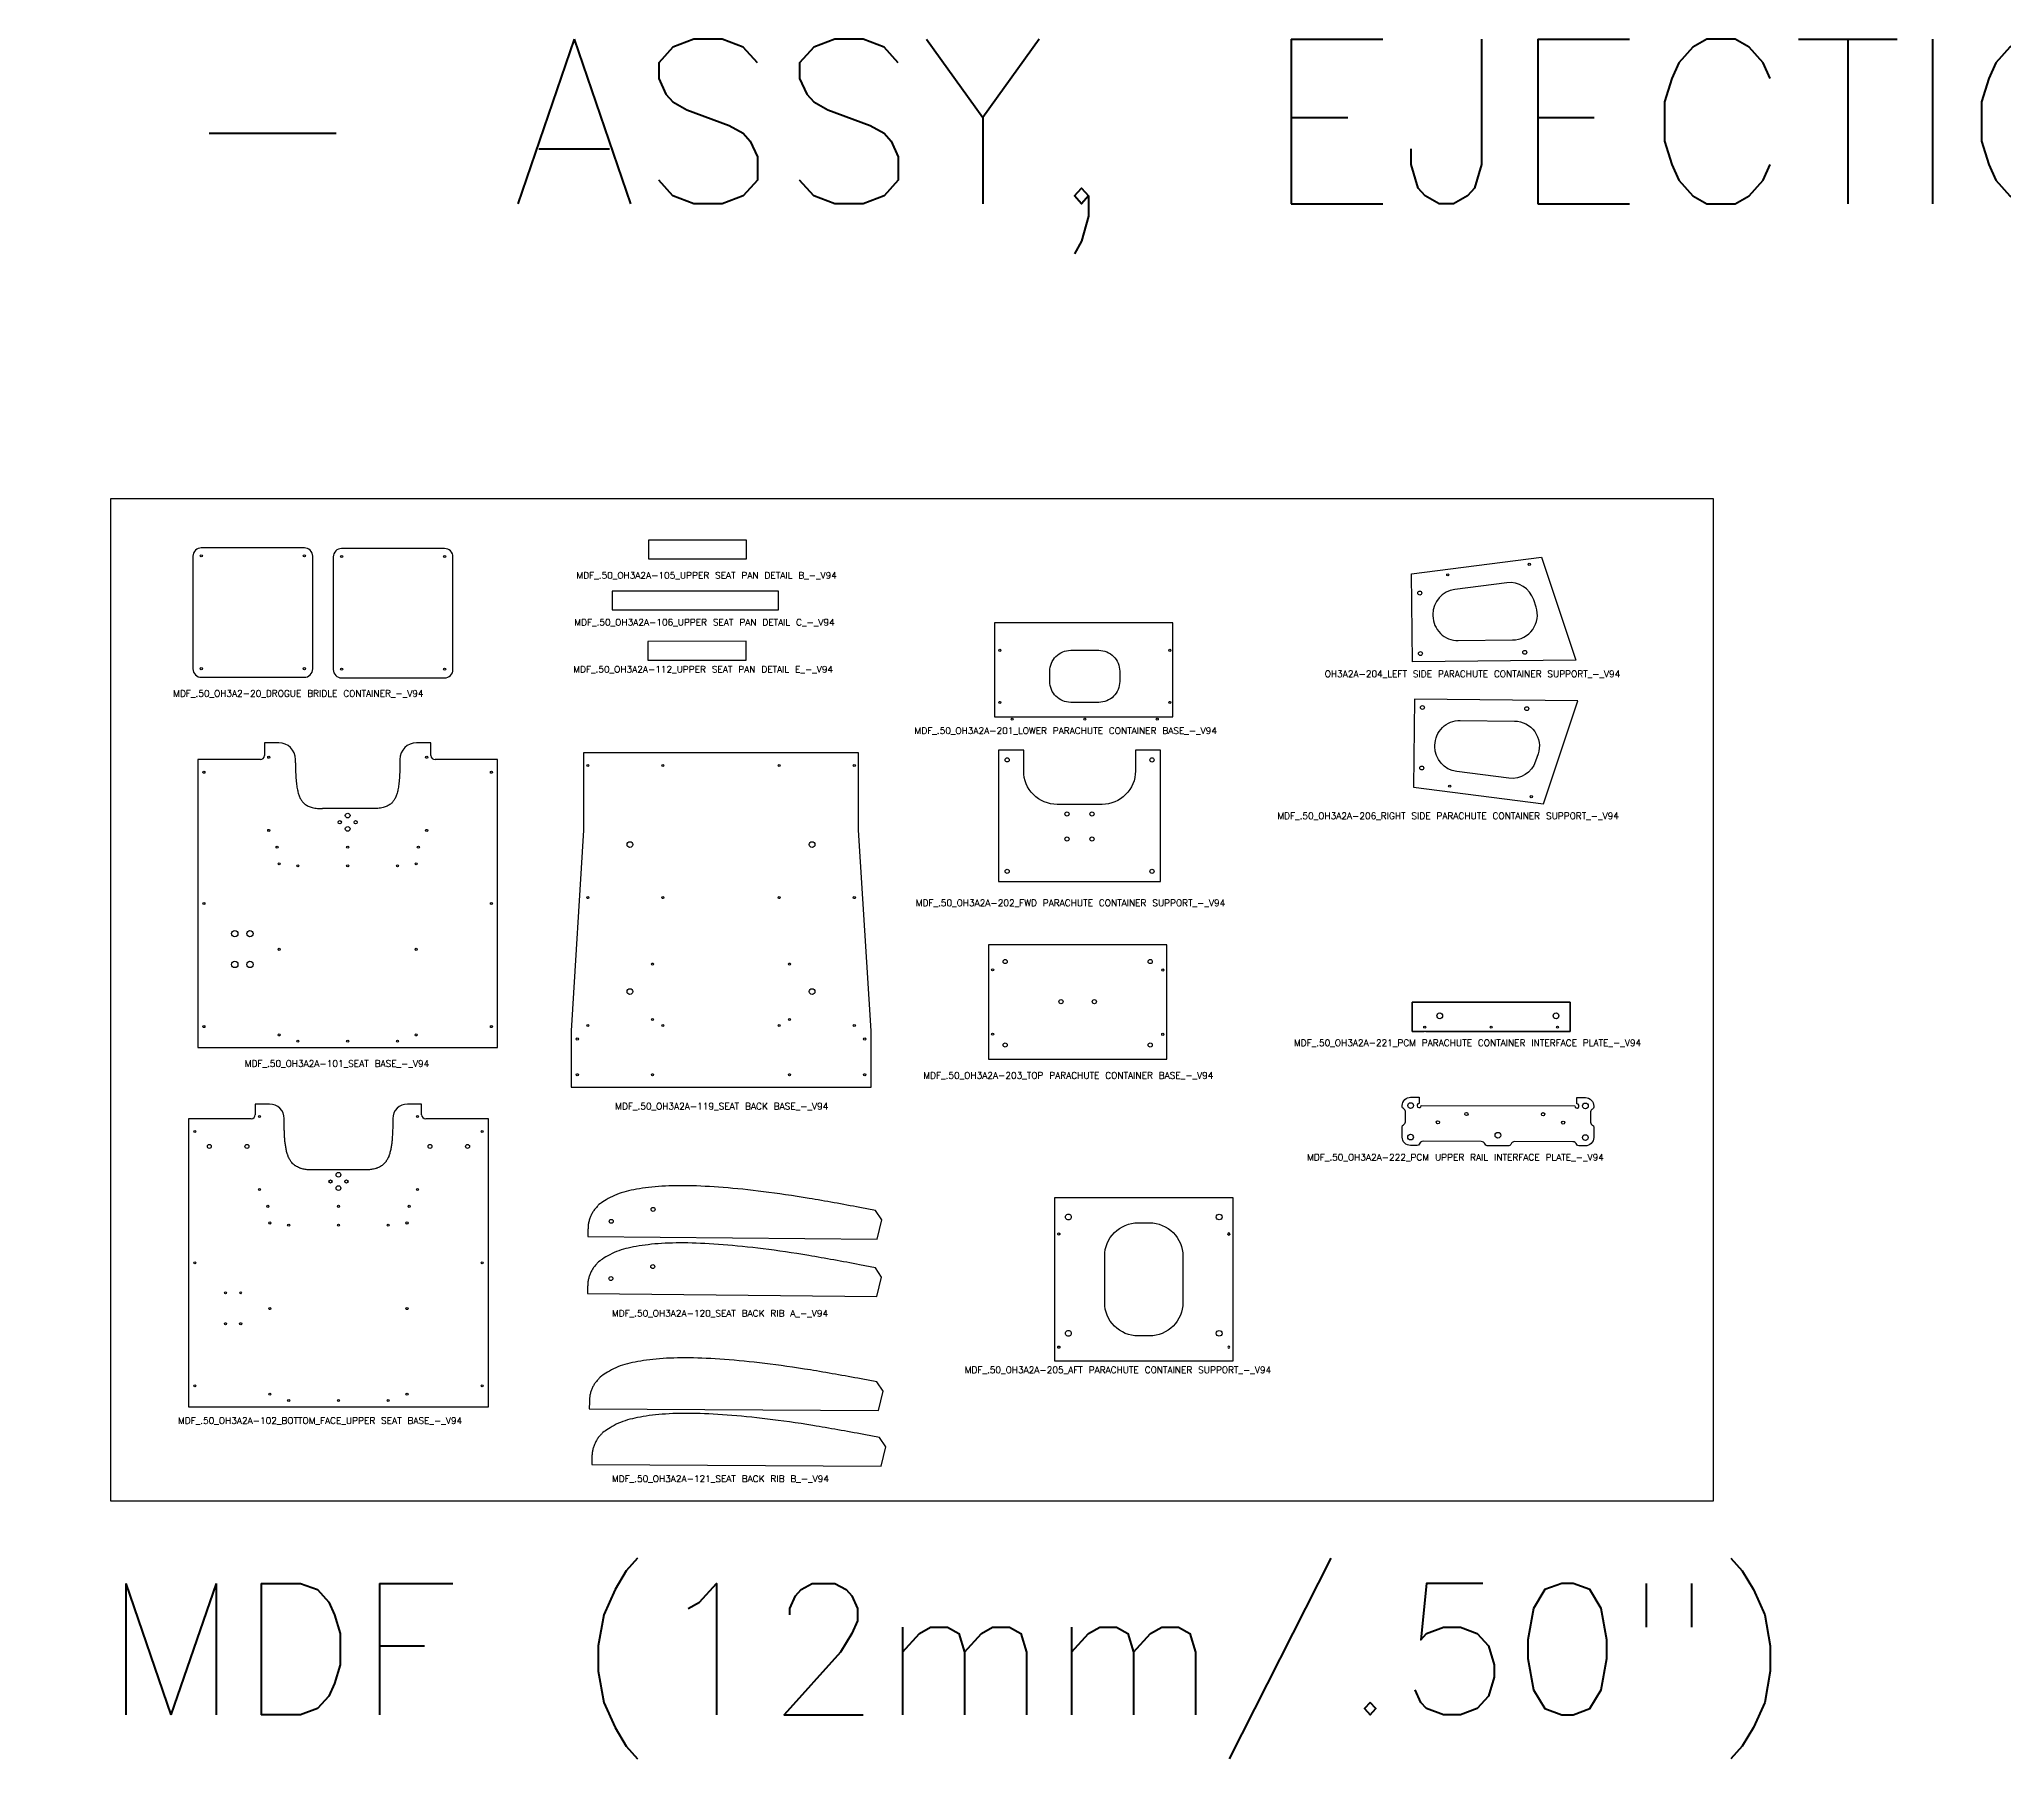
# Model space of a CAD drawing. Header units: millimetres. Extents: x 2758 to 41047, y 670 to 17125.
# Drawn here: x 15972 to 18961, y 810 to 3425 of the extents above; entities that cross this region are included whole.
import ezdxf

# ---------------------------------------------------------------- set-up
doc = ezdxf.new("R2010")
doc.units = ezdxf.units.MM
doc.styles.get("Standard").update_dxf_attribs({"font": 'txt.shx'})

msp = doc.modelspace()

# ---------------------------------------------------------------- linework, layer by layer
for p, q in [((16335.9, 2354.9), (16314.2, 2354.9)), ((16314.2, 2354.9), (16314.2, 2335.5)), ((16567.2, 2354.9), (16545.5, 2354.9)), ((16567.2, 2335.5), (16567.2, 2354.9)), ((16307.9, 2329.1), (16212.6, 2329.1)), ((16212.6, 2329.1), (16212.6, 1891.3)), ((16361.3, 2324.4), (16361.3, 2329.5)), ((16520.1, 2329.5), (16520.1, 2324.4)), ((16668.8, 2329.1), (16573.6, 2329.1)), ((16668.8, 1891.3), (16668.8, 2329.1)), ((16478.8, 2254.6), (16402.6, 2254.6)), ((18299.9, 1960.5), (18059.9, 1960.5)), ((18059.9, 1960.5), (18059.9, 1915.8)), ((18299.9, 1915.8), (18299.9, 1960.5)), ((18059.9, 1915.8), (18077.8, 1915.8)), ((18077.2, 1916.1), (18081.3, 1916.1)), ((18080.6, 1915.8), (18299.9, 1915.8)), ((16212.6, 1891.3), (16668.8, 1891.3)), ((16321.9, 1805.3), (16300.2, 1805.3)), ((16300.2, 1805.3), (16300.2, 1789.1)), ((16553.2, 1805.3), (16531.5, 1805.3)), ((16553.2, 1789.1), (16553.2, 1805.3)), ((16293.8, 1782.7), (16198.6, 1782.7)), ((16198.6, 1782.7), (16198.6, 1345)), ((16344.1, 1778), (16344.1, 1783.1)), ((16509.2, 1783.1), (16509.2, 1778)), ((16654.8, 1782.7), (16559.5, 1782.7)), ((16654.8, 1345), (16654.8, 1782.7)), ((16464.8, 1705), (16388.6, 1705)), ((17243.7, 1643.3), (17219.8, 1648)), ((16806.2, 1614.7), (16806.1, 1604.1)), ((17253.3, 1629.1), (17243.7, 1643.3)), ((17246.1, 1599.6), (17253.3, 1629.1)), ((16806.1, 1604.1), (17246.1, 1599.6)), ((17243.3, 1556.3), (17219.4, 1561)), ((17252.9, 1542.1), (17243.3, 1556.3)), ((16805.7, 1527.7), (16805.6, 1517.1)), ((17245.7, 1512.6), (17252.9, 1542.1)), ((16805.6, 1517.1), (17245.7, 1512.6)), ((17245.7, 1382.7), (17221.8, 1387.3)), ((17255.4, 1368.5), (17245.7, 1382.7)), ((16808.3, 1352.4), (16808.2, 1341.7)), ((17248.3, 1339), (17255.4, 1368.5)), ((16198.6, 1345), (16654.8, 1345)), ((16808.2, 1341.7), (17248.3, 1339)), ((17249.6, 1298.2), (17225.7, 1302.8)), ((17259.3, 1284.1), (17249.6, 1298.2)), ((16812.2, 1267.9), (16812.2, 1257.2)), ((16812.2, 1257.2), (17252.2, 1254.5)), ((17252.2, 1254.5), (17259.3, 1284.1))]:
    msp.add_line(p, q)
at = {"color": 0, "linetype": 'ByBlock', "lineweight": -2}
msp.add_lwpolyline([(18518.3, 1202), (18518.3, 2726), (16079.9, 2726), (16079.9, 1202)], close=True, dxfattribs=at)
for points in [[(17047.4, 2663.1), (16898.2, 2663), (16898.2, 2634.4), (17047.4, 2634.5)], [(18058.9, 2611.5), (18256.6, 2636.9), (18308.6, 2480.4), (18060.4, 2477.7)], [(17096.1, 2556.9), (17096.1, 2585.5), (16843.1, 2585.5), (16843.1, 2556.9)], [(17424.5, 2394.4), (17695.8, 2394.4), (17695.8, 2537.1), (17424.5, 2537.1)], [(17046.6, 2509.2), (16897.4, 2509), (16897.4, 2480.4), (17046.6, 2480.6)], [(18061.9, 2287.4), (18259.6, 2262), (18311.6, 2418.5), (18063.4, 2421.2)], [(16780.5, 1916.9), (16780.5, 1830.8), (17236.7, 1830.8), (17236.7, 1916.9), (17217.6, 2221.7), (17217.6, 2339.4), (16799.5, 2339.4), (16799.5, 2221.7)], [(17686.7, 2047.4), (17415.4, 2047.4), (17415.4, 1873.4), (17686.7, 1873.4)], [(18059.9, 1915.8), (18059.9, 1960.5), (18299.9, 1960.5), (18299.9, 1915.8)], [(17515.9, 1414.6), (17787.3, 1414.6), (17787.3, 1662.8), (17515.9, 1662.8)]]:
    msp.add_lwpolyline(points, close=True)
for points in [[(16374.8, 2651.2), (16218.1, 2651.2, 0.414214), (16205.4, 2638.5), (16205.4, 2467, 0.414214), (16218.1, 2454.3), (16374.8, 2454.3, 0.414214), (16387.5, 2467), (16387.5, 2638.5, 0.414214)], [(16588.2, 2650.2), (16431.5, 2650.2, 0.414214), (16418.8, 2637.5), (16418.8, 2466.1, 0.414214), (16431.5, 2453.4), (16588.2, 2453.4, 0.414214), (16600.9, 2466.1), (16600.9, 2637.5, 0.414214)], [(18091.3, 2549.8), (18091.4, 2547.9, 0.414214), (18129.9, 2510.2), (18212.6, 2511.1, 0.508159), (18248.3, 2561.2), (18244.6, 2572.3, 0.358724), (18203.6, 2598.1), (18124.6, 2588, 0.380425)], [(17583.2, 2416.2), (17540.4, 2416.2, -0.414214), (17508.7, 2447.9), (17508.7, 2463.7, -0.414214), (17540.4, 2495.4), (17583.2, 2495.4, -0.414214), (17615, 2463.7), (17615, 2447.9, -0.414214)], [(18094.3, 2349.2), (18094.4, 2351, -0.414214), (18132.9, 2388.7), (18215.6, 2387.8, -0.508159), (18251.3, 2337.7), (18247.6, 2326.6, -0.358724), (18206.6, 2300.8), (18127.6, 2310.9, -0.380425)], [(17677, 2143.7), (17677, 2343.5), (17638.9, 2343.5), (17638.9, 2311.8, -0.414214), (17588.1, 2261), (17519.7, 2261, -0.414214), (17468.9, 2311.8), (17468.9, 2343.5), (17430.8, 2343.5), (17430.8, 2143.7)], [(17420.1, 2009.3, -1), (17423.3, 2009.3, -1)], [(17437.6, 2022, -1), (17443.9, 2022, -1)], [(17658.2, 2022, -1), (17664.5, 2022, -1)], [(17679, 2009.1, -1), (17682.2, 2009.1, -1)], [(17522.5, 1961, -1), (17528.8, 1961, -1)], [(17573.3, 1961, -1), (17579.6, 1961, -1)], [(17420.1, 1911.5, -1), (17423.3, 1911.5, -1)], [(17437.6, 1895.2, -1), (17443.9, 1895.2, -1)], [(17658.2, 1895.2, -1), (17664.5, 1895.2, -1)], [(17678.8, 1911.3, -1), (17682, 1911.3, -1)], [(18334.1, 1797.7, 0.298217), (18331.2, 1793.4), (18331.2, 1777.5, 0.298217), (18334, 1773.1, -0.298217), (18335.9, 1770.2), (18335.9, 1754.3, -0.414214), (18323.2, 1741.6), (18313.1, 1741.6, -0.317837), (18310.1, 1743.8, 0.317837), (18304.1, 1748), (18215.7, 1748.2, 0.317837), (18209.7, 1744, -0.317837), (18206.7, 1741.9), (18173.8, 1742, -0.317837), (18170.8, 1744.1, 0.317837), (18164.9, 1748.4), (18076.4, 1748.6, 0.317837), (18070.4, 1744.3, -0.317837), (18067.4, 1742.2), (18057.4, 1742.3, -0.414214), (18044.7, 1755), (18044.7, 1770.9, -0.298217), (18046.6, 1773.8, 0.298217), (18049.5, 1778.2), (18049.5, 1794, 0.298217), (18046.7, 1798.4, -0.298217), (18044.8, 1801.3), (18044.8, 1803, -0.414214), (18057.5, 1815.7), (18070.4, 1815.7), (18070.4, 1806.2, 2.414214), (18073.6, 1803), (18307.2, 1802.4, 2.414214), (18310.4, 1805.6), (18310.4, 1815.1), (18323.3, 1815.1, -0.414214), (18336, 1802.3), (18336, 1800.6, -0.298217)], [(17541.3, 1633.5, -1.001281), (17532.6, 1633.5, -1.001281)], [(17711.1, 1573.9), (17711.1, 1503.5, -0.414214), (17660.3, 1452.7), (17642.9, 1452.7, -0.414214), (17592.1, 1503.5), (17592.1, 1573.9, -0.414214), (17642.9, 1624.7), (17660.3, 1624.7, -0.414214)], [(17761.9, 1633.5, -1), (17770.6, 1633.5, -1)], [(17523.9, 1607.6, -1.002295), (17520.7, 1607.6, -1.002295)], [(17782.5, 1607.6, -1.000867), (17779.3, 1607.6, 1)], [(17523.9, 1435.5, -1.002295), (17520.7, 1435.5, -1.002295)], [(17541.3, 1456.6, -1.001281), (17532.6, 1456.6, -1.001281)], [(17761.9, 1456.6, -1), (17770.6, 1456.6, -1)]]:
    msp.add_lwpolyline(points, format="xyb", close=True)
msp.add_lwpolyline([(17779.3, 1435.5, 1), (17782.5, 1435.5)], format="xyb")
for centre, radius in [((16218.1, 2639), 1.59), ((16374.8, 2639), 1.59), ((16431.5, 2638), 1.59), ((16588.2, 2638), 1.59), ((18113.9, 2610.2), 1.59), ((18238, 2626.1), 1.59), ((18071.4, 2582.5), 2.98), ((17432.5, 2495.4), 1.59), ((17691.2, 2495.4), 1.59), ((18072.4, 2490.5), 2.98), ((18231.1, 2492.3), 2.98), ((16218.1, 2467.5), 1.59), ((16374.8, 2467.5), 1.59), ((16431.5, 2466.6), 1.59), ((16588.2, 2466.6), 1.59), ((17432.5, 2416.2), 1.59), ((17451.5, 2390.8), 1.59), ((17561.8, 2390.8), 1.59), ((17672.1, 2390.8), 1.59), ((17691.2, 2416.2), 1.59), ((18075.4, 2408.4), 2.98), ((18234.1, 2406.6), 2.98), ((16320.6, 2332.7), 1.59), ((16560.9, 2332.7), 1.59), ((17443.8, 2328.7), 3.17), ((17664, 2328.7), 3.18), ((16222.1, 2309.9), 1.59), ((16659.3, 2309.9), 1.59), ((16805.9, 2320.3), 1.59), ((16920.2, 2320.3), 1.59), ((17097, 2320.3), 1.59), ((17211.3, 2320.3), 1.59), ((18074.4, 2316.4), 2.98), ((18116.9, 2288.7), 1.59), ((18241, 2272.8), 1.59), ((16440.7, 2244.1), 3.57), ((17534.8, 2246.5), 3.17), ((17572.9, 2246.5), 3.18), ((16320.6, 2221.5), 1.59), ((16428.6, 2233.9), 2.46), ((16440.7, 2223.8), 3.57), ((16452.8, 2233.9), 2.46), ((16560.9, 2221.5), 1.59), ((16333.3, 2196.1), 1.59), ((16440.7, 2196.1), 1.59), ((16548.2, 2196.1), 1.59), ((16870, 2199.9), 4.36), ((17147.1, 2199.9), 4.36), ((17534.8, 2208.4), 3.17), ((17572.9, 2208.4), 3.18), ((16336.4, 2170.7), 1.59), ((16365, 2167.6), 1.59), ((16440.7, 2167.6), 1.59), ((16516.4, 2167.6), 1.59), ((16545, 2170.7), 1.59), ((17443.8, 2159.2), 3.17), ((17664, 2159.2), 3.18), ((16222.1, 2110.2), 1.59), ((16659.3, 2110.2), 1.59), ((16805.9, 2119.3), 1.59), ((16920.2, 2119.3), 1.59), ((17097, 2119.3), 1.59), ((17211.3, 2119.3), 1.59), ((16269, 2064.6), 4.76), ((16292, 2064.6), 4.76), ((16336.4, 2040.6), 1.59), ((16545, 2040.6), 1.59), ((16269, 2017.6), 4.76), ((16292, 2017.6), 4.76), ((16904.3, 2018.2), 1.59), ((17112.8, 2018.2), 1.59), ((16870, 1976.3), 4.36), ((17147.1, 1976.3), 4.36), ((18101.7, 1939.5), 4.36), ((18101.7, 1939.5), 4.36), ((18278.6, 1939.5), 4.36), ((18278.6, 1939.5), 4.36), ((16222.1, 1923.1), 1.59), ((16659.3, 1923.1), 1.59), ((16805.9, 1924.7), 1.59), ((16904.3, 1934), 1.59), ((16920.2, 1924.7), 1.59), ((17097, 1924.7), 1.59), ((17112.8, 1934), 1.59), ((17211.3, 1924.7), 1.59), ((18078.9, 1922.2), 1.59), ((18179.9, 1922.2), 1.59), ((18280.8, 1922.2), 1.59), ((16336.4, 1910.4), 1.59), ((16365, 1900.9), 1.59), ((16440.7, 1900.9), 1.59), ((16516.4, 1900.9), 1.59), ((16545, 1910.4), 1.59), ((16790, 1904.2), 1.59), ((17227.1, 1904.2), 1.59), ((16790, 1849.9), 1.59), ((16904.3, 1849.9), 1.59), ((17112.8, 1849.9), 1.59), ((17227.1, 1849.9), 1.59), ((18057.5, 1803), 4.36), ((18323.3, 1802.4), 4.36), ((16208.1, 1763.6), 1.59), ((16306.5, 1786.3), 1.59), ((16546.8, 1786.3), 1.59), ((16645.3, 1763.6), 1.59), ((18099, 1777.5), 2.46), ((18142.4, 1790.1), 2.46), ((18258.9, 1789.8), 2.46), ((18289.5, 1777), 2.46), ((16230.3, 1740.9), 2.98), ((16287.5, 1740.9), 2.98), ((16565.9, 1740.9), 2.98), ((16623, 1740.9), 2.98), ((18057.4, 1755), 4.36), ((18190.3, 1757.8), 4.36), ((18323.2, 1754.3), 4.36), ((16306.5, 1675.2), 1.59), ((16414.6, 1687.5), 2.46), ((16426.7, 1697.7), 3.57), ((16426.7, 1677.4), 3.57), ((16438.8, 1687.5), 2.46), ((16546.8, 1675.2), 1.59), ((16319.2, 1649.8), 1.59), ((16426.7, 1649.8), 1.59), ((16534.1, 1649.8), 1.59), ((16905.2, 1645.1), 2.98), ((16322.4, 1624.4), 1.59), ((16351, 1621.2), 1.59), ((16426.7, 1621.2), 1.59), ((16502.4, 1621.2), 1.59), ((16531, 1624.4), 1.59), ((16841.6, 1626.9), 2.98), ((16208.1, 1563.8), 1.59), ((16645.3, 1563.8), 1.59), ((16904.8, 1558.1), 2.98), ((16841.1, 1539.9), 2.98), ((16255, 1518.2), 1.6), ((16278, 1518.2), 1.35), ((16322.4, 1494.2), 1.59), ((16531, 1494.2), 1.59), ((16255, 1471.2), 1.6), ((16278, 1471.2), 1.6), ((16208.1, 1376.7), 1.59), ((16645.3, 1376.7), 1.59), ((16322.4, 1364), 1.59), ((16351, 1354.5), 1.59), ((16426.7, 1354.5), 1.59), ((16502.4, 1354.5), 1.59), ((16531, 1364), 1.59)]:
    msp.add_circle(centre, radius)
for centre, radius, start, end in [((16307.9, 2335.5), 6.35, 270, 0), ((16335.9, 2329.5), 25.4, 0, 90), ((16545.5, 2329.5), 25.4, 90, 180), ((16573.6, 2335.5), 6.35, 180, 270), ((16321.9, 1783.1), 22.2, 0, 90), ((16531.5, 1783.1), 22.2, 90, 180), ((16293.8, 1789.1), 6.35, 270, 0), ((16559.5, 1789.1), 6.35, 180, 270)]:
    msp.add_arc(centre, radius, start, end)
at = {"linetype": 'Continuous'}
for centre, start, end in [((17780.9, 1607.6), 0.0497, 179.9503), ((17780.9, 1435.5), 360, 180)]:
    msp.add_arc(centre, 1.59, start, end, dxfattribs=at)
for points, weights in [([(16361.3, 2324.4), (16361.3, 2254.6), (16402.6, 2254.6)], [1, 1.5, 1]), ([(16520.1, 2324.4), (16520.1, 2254.6), (16478.8, 2254.6)], [1, 1.5, 1]), ([(18077.2, 1916.1), (18077.5, 1915.9), (18077.8, 1915.8)], [5.0649472237, 5.13848207353, 5.18924282481]), ([(18080.6, 1915.8), (18080.9, 1915.9), (18081.3, 1916.1)], [5.18924282481, 5.13848207353, 5.0649472237])]:
    msp.add_rational_spline(points, weights, degree=2)
for points, knots in [([(16388.6, 1705), (16386.5, 1705), (16384.4, 1705.1), (16382.4, 1705.2), (16381.3, 1705.3), (16380.3, 1705.4), (16379.3, 1705.5), (16378.2, 1705.6), (16377.2, 1705.7), (16376.2, 1705.9), (16375.2, 1706), (16374.1, 1706.2), (16373.1, 1706.5), (16372.1, 1706.7), (16371.1, 1706.9), (16370.1, 1707.2), (16369.6, 1707.4), (16369.1, 1707.6), (16368.6, 1707.7), (16368.1, 1707.9), (16367.6, 1708.1), (16367.2, 1708.3), (16366.2, 1708.7), (16365.2, 1709.1), (16364.3, 1709.6), (16363.4, 1710), (16362.5, 1710.6), (16361.6, 1711.1), (16361.2, 1711.4), (16360.8, 1711.7), (16360.3, 1712), (16359.9, 1712.4), (16359.5, 1712.7), (16359.1, 1713), (16358.3, 1713.7), (16357.6, 1714.4), (16356.9, 1715.1), (16356.1, 1715.9), (16355.5, 1716.7), (16354.8, 1717.5), (16354.5, 1717.9), (16354.2, 1718.4), (16353.9, 1718.8), (16353.6, 1719.2), (16353.4, 1719.7), (16353.1, 1720.1), (16352.8, 1720.6), (16352.6, 1721), (16352.3, 1721.5), (16352.1, 1721.9), (16351.8, 1722.4), (16351.6, 1722.8), (16351.1, 1723.8), (16350.7, 1724.7), (16350.3, 1725.7), (16350.1, 1726.2), (16349.9, 1726.6), (16349.7, 1727.1), (16349.6, 1727.6), (16349.4, 1728.1), (16349.2, 1728.6), (16348.9, 1729.6), (16348.6, 1730.6), (16348.3, 1731.6), (16348, 1732.6), (16347.8, 1733.6), (16347.5, 1734.6), (16347.1, 1736.6), (16346.7, 1738.7), (16346.4, 1740.7), (16346, 1742.8), (16345.8, 1744.8), (16345.5, 1746.9), (16345.4, 1747.9), (16345.3, 1749), (16345.2, 1750), (16345.1, 1751), (16345, 1752.1), (16344.9, 1753.1), (16344.8, 1755.2), (16344.7, 1757.3), (16344.5, 1759.3), (16344.4, 1761.4), (16344.4, 1763.5), (16344.3, 1765.6), (16344.2, 1769.7), (16344.1, 1773.9), (16344.1, 1778)], [0, 0, 0, 0, 0.00624633, 0.00624633, 0.00624633, 0.0093695, 0.0093695, 0.0093695, 0.01249267, 0.01249267, 0.01249267, 0.01561583, 0.01561583, 0.01561583, 0.018739, 0.018739, 0.018739, 0.02030058, 0.02030058, 0.02030058, 0.02186216, 0.02186216, 0.02186216, 0.02498533, 0.02498533, 0.02498533, 0.0281085, 0.0281085, 0.0281085, 0.02967008, 0.02967008, 0.02967008, 0.03123166, 0.03123166, 0.03123166, 0.03435483, 0.03435483, 0.03435483, 0.037478, 0.037478, 0.037478, 0.03903958, 0.03903958, 0.03903958, 0.04060116, 0.04060116, 0.04060116, 0.04216275, 0.04216275, 0.04216275, 0.04372433, 0.04372433, 0.04372433, 0.04684749, 0.04684749, 0.04684749, 0.04840908, 0.04840908, 0.04840908, 0.04997066, 0.04997066, 0.04997066, 0.05309383, 0.05309383, 0.05309383, 0.05621699, 0.05621699, 0.05621699, 0.06246333, 0.06246333, 0.06246333, 0.06870966, 0.06870966, 0.06870966, 0.07183282, 0.07183282, 0.07183282, 0.07495599, 0.07495599, 0.07495599, 0.08120232, 0.08120232, 0.08120232, 0.08744866, 0.08744866, 0.08744866, 0.09994132, 0.09994132, 0.09994132, 0.09994132]), ([(16509.2, 1778), (16509.2, 1773.9), (16509.2, 1767.6), (16508.8, 1759.3), (16508.5, 1754.1), (16508.2, 1750), (16507.8, 1745.9), (16507.1, 1740.7), (16506.1, 1735.6), (16505.1, 1731.6), (16504.3, 1729.1), (16503.6, 1727.1), (16502.9, 1725.2), (16502, 1723.3), (16501.1, 1721.5), (16500.3, 1720.1), (16499.5, 1718.8), (16498.2, 1717.1), (16496.6, 1715.1), (16494.7, 1713.3), (16493, 1712), (16491.3, 1710.8), (16489.1, 1709.5), (16486.7, 1708.4), (16484.8, 1707.7), (16482.8, 1707.1), (16480.2, 1706.4), (16477.2, 1705.8), (16474.1, 1705.4), (16470, 1705.1), (16466.9, 1705), (16464.8, 1705)], [0, 0, 0, 0, 0.01246329, 0.01869493, 0.02492657, 0.02804239, 0.03115822, 0.03738986, 0.0436215, 0.04673732, 0.04985314, 0.05141106, 0.05296897, 0.05608479, 0.0576427, 0.05920061, 0.06075852, 0.06231643, 0.06543225, 0.06854807, 0.07010598, 0.0716639, 0.07477972, 0.07789554, 0.07945345, 0.08101136, 0.08412718, 0.087243, 0.09035882, 0.09347465, 0.09970629, 0.09970629, 0.09970629, 0.09970629])]:
    msp.add_open_spline(points, degree=3, knots=knots)
for points in [[(17219.8, 1648), (16807.3, 1727.9), (16806.2, 1614.7)], [(17219.4, 1561), (16806.9, 1640.9), (16805.7, 1527.7)], [(17221.8, 1387.3), (16809, 1465.5), (16808.3, 1352.4)], [(17225.7, 1302.8), (16812.9, 1381.1), (16812.2, 1267.9)]]:
    msp.add_open_spline(points, degree=2)

# ---------------------------------------------------------------- texts
at = {"color": 0}
msp.add_text('OH3A2 - ASSY, EJECTION SEAT, SJU-17', height=250, dxfattribs=at).set_placement((14871.7, 3174.7))
for s, height, p in [('MDF_.50_OH3A2A-105_UPPER SEAT PAN DETAIL B_-_V94', 10, (16788.7, 2604.4)), ('MDF_.50_OH3A2A-106_UPPER SEAT PAN DETAIL C_-_V94', 10, (16785.4, 2533)), ('MDF_.50_OH3A2A-112_UPPER SEAT PAN DETAIL E_-_V94', 10, (16783.8, 2461.5)), ('OH3A2A-204_LEFT SIDE PARACHUTE CONTAINER SUPPORT_-_V94', 10, (17926.8, 2454.5)), ('MDF_.50_OH3A2-20_DROGUE BRIDLE CONTAINER_-_V94', 10, (16175.3, 2424.8)), ('MDF_.50_OH3A2A-201_LOWER PARACHUTE CONTAINER BASE_-_V94', 10, (17302.9, 2368.2)), ('MDF_.50_OH3A2A-206_RIGHT SIDE PARACHUTE CONTAINER SUPPORT_-_V94', 10, (17854.8, 2238.6)), ('MDF_.50_OH3A2A-202_FWD PARACHUTE CONTAINER SUPPORT_-_V94', 10, (17304.8, 2106.2)), ('MDF_.50_OH3A2A-221_PCM PARACHUTE CONTAINER INTERFACE PLATE_-_V94', 10, (17880, 1893.4)), ('MDF_.50_OH3A2A-101_SEAT BASE_-_V94', 10, (16284.2, 1861.8)), ('MDF_.50_OH3A2A-203_TOP PARACHUTE CONTAINER BASE_-_V94', 10, (17316.3, 1843.9)), ('MDF_.50_OH3A2A-119_SEAT BACK BASE_-_V94', 10, (16847.6, 1796.9)), ('MDF_.50_OH3A2A-222_PCM UPPER RAIL INTERFACE PLATE_-_V94', 10, (17900, 1719.3)), ('MDF_.50_OH3A2A-120_SEAT BACK RIB A_-_V94', 10, (16842.6, 1482)), ('MDF_.50_OH3A2A-205_AFT PARACHUTE CONTAINER SUPPORT_-_V94', 10, (17379.3, 1395.9)), ('MDF_.50_OH3A2A-102_BOTTOM_FACE_UPPER SEAT BASE_-_V94', 10, (16182.6, 1318.8)), ('MDF_.50_OH3A2A-121_SEAT BACK RIB B_-_V94', 10, (16842.6, 1230.5)), ('MDF (12mm/.50")', 200, (16069.1, 876.3))]:
    msp.add_text(s, height=height).set_placement(p)

doc.saveas('drawing.dxf')
